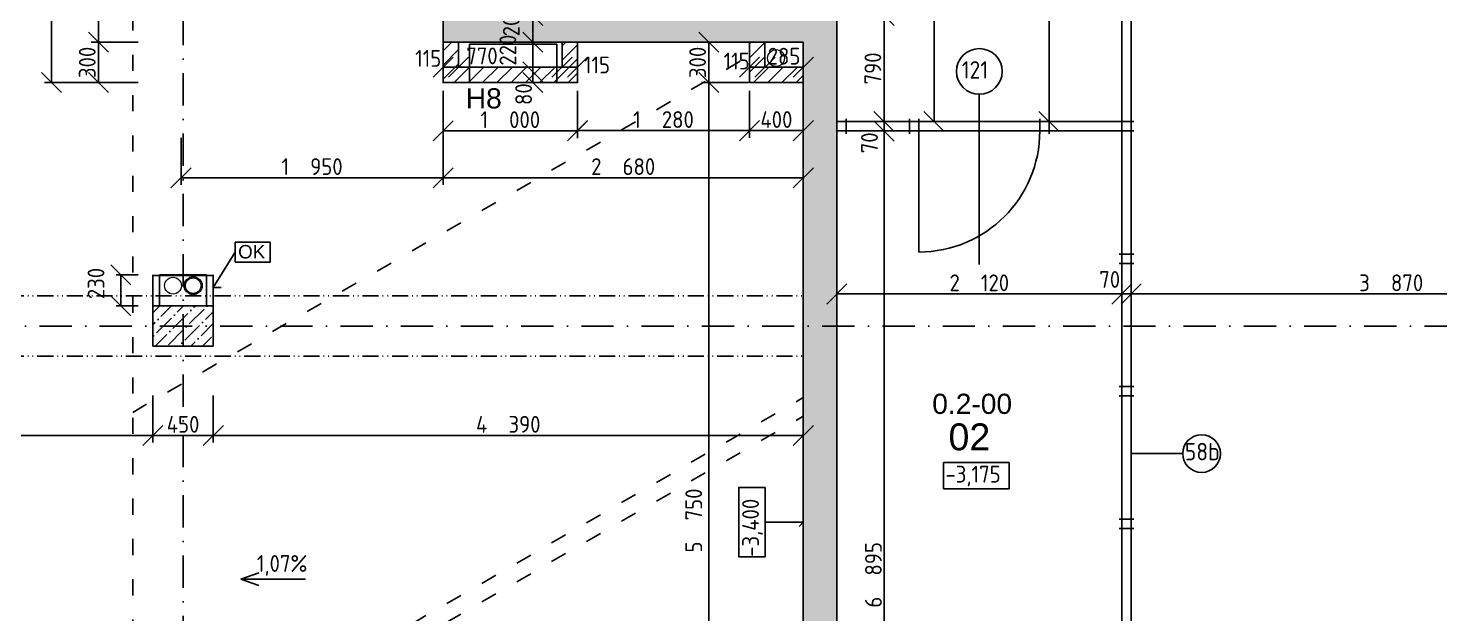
# Model space of a CAD drawing. Extents: x 4511820 to 5180432, y -1526536 to -944957.
# Drawn here: x 4988234 to 4998737, y -1427107 to -1422754 of the extents above; entities that cross this region are included whole.
import ezdxf

# ---------------------------------------------------------------- set-up
doc = ezdxf.new("R2010")
doc.units = 0
doc.header["$MEASUREMENT"] = 0
for name, pattern in [('ACAD_ISO03W100', [30, 12, -18]), ('ACAD_ISO12W100', [22, 12, -3, 0.5, -3, 0.5, -3]), ('BODKOCIARKOVANA_3', [5.6, 3, -1.3, 0, -1.3])]:
    doc.linetypes.add(name, pattern=pattern)
doc.layers.get('0').update_dxf_attribs({"linetype": 'CONTINUOUS'})
doc.layers.get('Defpoints').update_dxf_attribs({"color": 61, "linetype": 'CONTINUOUS'})
for name, color, linetype in [('DVERE', 45, 'CONTINUOUS'), ('KÓTY', 4, 'CONTINUOUS'), ('MÚRY', 1, 'CONTINUOUS'), ('OKNÁ', 143, 'CONTINUOUS'), ('osi', 253, 'CONTINUOUS'), ('Plochy', 41, 'CONTINUOUS'), ('POPIS', 7, 'CONTINUOUS'), ('POZEMOK', 7, 'CONTINUOUS'), ('TENKÁ', 7, 'CONTINUOUS'), ('tzb', 153, 'CONTINUOUS'), ('ŠRAFY', 82, 'CONTINUOUS')]:
    doc.layers.add(name, color=color, linetype=linetype)
doc.layers.add('zz-kanal-daždová', color=136, linetype='CONTINUOUS', lineweight=40)
doc.layers.add('zz-kanal-splaskova', color=37, linetype='CONTINUOUS', lineweight=18)
doc.styles.add('ARIAL', font='arial.ttf')
doc.styles.add('STYLE1', font='isocp.shx')
doc.dimstyles.new('STANDARD-50', dxfattribs={"dimtxt": 125, "dimasz": 150, "dimexe": 10, "dimexo": 200, "dimgap": 20, "dimtad": 1, "dimdsep": 46, "dimlunit": 6, "dimtxsty": 'STYLE1', "dimblk1": 'OBLIQUE', "dimblk2": 'OBLIQUE', "dimsah": 1, "dimcen": 2.5, "dimse1": 1, "dimse2": 1, "dimadec": 0, "dimazin": 0, "dimtfac": 1, "dimtmove": 1, "dimatfit": 3, "dimldrblk": 'OBLIQUE', "dimfxl": 1, "dimtolj": 1, "dimtzin": 0, "dimarcsym": 0})
pattern_1 = [(45, (584112, 0), (33.1456304, 121.533978), [156.25, -31.25, 0, -31.25])]
pattern_2 = [(45, (584112, 0), (-53.0330086, 53.0330086), [])]

# ---------------------------------------------------------------- blocks, each defined once
blk = doc.blocks.new('_OBLIQUE')
at = {"color": 0, "linetype": 'ByBlock'}
blk.add_line((-0.5, -0.5), (0.5, 0.5), dxfattribs=at)
blk = doc.blocks.new('*D13559')
at = {"layer": 'Defpoints', "color": 0}
for p in [(4980571, -1425038), (5007401, -1433058), (4980571, -1434828)]:
    blk.add_point(p, dxfattribs=at)
at = {"layer": 'KÓTY', "color": 0, "lineweight": -2}
blk.add_line((5007401, -1434828), (4980571, -1434828), dxfattribs=at)
at = {"layer": 'KÓTY', "color": 0, "linetype": 'ByBlock', "lineweight": -2, "xscale": 150, "yscale": 150, "zscale": 150, "rotation": 180}
blk.add_blockref('_OBLIQUE', (4980571, -1434828), dxfattribs=at)
at = {"layer": 'KÓTY', "color": 0, "linetype": 'ByBlock', "lineweight": -2, "xscale": 150, "yscale": 150, "zscale": 150}
blk.add_blockref('_OBLIQUE', (5007401, -1434828), dxfattribs=at)
at = {"layer": 'KÓTY', "color": 0, "insert": (4993986, -1434745), "char_height": 125, "attachment_point": 5, "style": 'STYLE1'}
blk.add_mtext('\\A1;26ﾠ830', dxfattribs=at)
blk = doc.blocks.new('*D21878')
at = {"layer": 'Defpoints', "color": 0}
for p in [(4989611, -1424009), (4994001, -1424009), (4994001, -1425782)]:
    blk.add_point(p, dxfattribs=at)
at = {"layer": 'KÓTY', "color": 0, "lineweight": -2}
blk.add_line((4989611, -1425782), (4994001, -1425782), dxfattribs=at)
at = {"layer": 'KÓTY', "color": 0, "linetype": 'ByBlock', "lineweight": -2, "xscale": 150, "yscale": 150, "zscale": 150, "rotation": 180}
blk.add_blockref('_OBLIQUE', (4989611, -1425782), dxfattribs=at)
at = {"layer": 'KÓTY', "color": 0, "linetype": 'ByBlock', "lineweight": -2, "xscale": 150, "yscale": 150, "zscale": 150}
blk.add_blockref('_OBLIQUE', (4994001, -1425782), dxfattribs=at)
at = {"layer": 'KÓTY', "color": 0, "insert": (4991806, -1425699), "char_height": 125, "attachment_point": 5, "style": 'STYLE1'}
blk.add_mtext('\\A1;4ﾠ390', dxfattribs=at)
blk = doc.blocks.new('*D21879')
at = {"layer": 'Defpoints', "color": 0}
for p in [(4989161, -1424009), (4989611, -1424009), (4989161, -1425782)]:
    blk.add_point(p, dxfattribs=at)
at = {"layer": 'KÓTY', "color": 0, "lineweight": -2}
blk.add_line((4989611, -1425782), (4989161, -1425782), dxfattribs=at)
at = {"layer": 'KÓTY', "color": 0, "linetype": 'ByBlock', "lineweight": -2, "xscale": 150, "yscale": 150, "zscale": 150, "rotation": 180}
blk.add_blockref('_OBLIQUE', (4989161, -1425782), dxfattribs=at)
at = {"layer": 'KÓTY', "color": 0, "linetype": 'ByBlock', "lineweight": -2, "xscale": 150, "yscale": 150, "zscale": 150}
blk.add_blockref('_OBLIQUE', (4989611, -1425782), dxfattribs=at)
at = {"layer": 'KÓTY', "color": 0, "insert": (4989386, -1425699), "char_height": 125, "attachment_point": 5, "style": 'STYLE1'}
blk.add_mtext('\\A1;450', dxfattribs=at)
blk = doc.blocks.new('*D21880')
at = {"layer": 'Defpoints', "color": 0}
for p in [(4985661, -1424009), (4989161, -1424009), (4989161, -1425782)]:
    blk.add_point(p, dxfattribs=at)
at = {"layer": 'KÓTY', "color": 0, "lineweight": -2}
blk.add_line((4985661, -1425782), (4989161, -1425782), dxfattribs=at)
at = {"layer": 'KÓTY', "color": 0, "linetype": 'ByBlock', "lineweight": -2, "xscale": 150, "yscale": 150, "zscale": 150, "rotation": 180}
blk.add_blockref('_OBLIQUE', (4985661, -1425782), dxfattribs=at)
at = {"layer": 'KÓTY', "color": 0, "linetype": 'ByBlock', "lineweight": -2, "xscale": 150, "yscale": 150, "zscale": 150}
blk.add_blockref('_OBLIQUE', (4989161, -1425782), dxfattribs=at)
at = {"layer": 'KÓTY', "color": 0, "insert": (4987848, -1425683), "char_height": 125, "attachment_point": 5, "style": 'STYLE1'}
blk.add_mtext('\\A1;3ﾠ500', dxfattribs=at)
blk = doc.blocks.new('*D21944')
at = {"layer": 'Defpoints', "color": 0}
for p in [(4991521, -1422658), (4991521, -1422858), (4991988, -1422858)]:
    blk.add_point(p, dxfattribs=at)
at = {"layer": 'KÓTY', "color": 0, "lineweight": -2}
blk.add_line((4991988, -1422658), (4991988, -1422858), dxfattribs=at)
at = {"layer": 'KÓTY', "color": 0, "linetype": 'ByBlock', "lineweight": -2, "xscale": 150, "yscale": 150, "zscale": 150}
for p, rotation in [((4991988, -1422658), 90), ((4991988, -1422858), 270)]:
    blk.add_blockref('_OBLIQUE', p, dxfattribs=dict(at, rotation=rotation))
at = {"layer": 'KÓTY', "color": 0, "insert": (4991828, -1422699), "char_height": 125, "attachment_point": 5, "rotation": 90, "style": 'STYLE1'}
blk.add_mtext('\\A1;200', dxfattribs=at)
blk = doc.blocks.new('*D21953')
at = {"layer": 'Defpoints', "color": 0}
for p in [(4989371, -1421158), (4988756, -1422858), (4991321, -1422858)]:
    blk.add_point(p, dxfattribs=at)
at = {"layer": 'KÓTY', "color": 0, "lineweight": -2}
blk.add_line((4988756, -1421158), (4988756, -1422858), dxfattribs=at)
at = {"layer": 'KÓTY', "color": 0, "linetype": 'ByBlock', "lineweight": -2, "xscale": 150, "yscale": 150, "zscale": 150}
for p, rotation in [((4988756, -1421158), 90), ((4988756, -1422858), 270)]:
    blk.add_blockref('_OBLIQUE', p, dxfattribs=dict(at, rotation=rotation))
at = {"layer": 'KÓTY', "color": 0, "insert": (4988673, -1422008), "char_height": 125, "attachment_point": 5, "rotation": 90, "style": 'STYLE1'}
blk.add_mtext('\\A1;1ﾠ700', dxfattribs=at)
blk = doc.blocks.new('*D21954')
at = {"layer": 'Defpoints', "color": 0}
for p in [(4991321, -1421158), (4988407, -1423158), (4991321, -1423158)]:
    blk.add_point(p, dxfattribs=at)
at = {"layer": 'KÓTY', "color": 0, "lineweight": -2}
blk.add_line((4988407, -1421158), (4988407, -1423158), dxfattribs=at)
at = {"layer": 'KÓTY', "color": 0, "linetype": 'ByBlock', "lineweight": -2, "xscale": 150, "yscale": 150, "zscale": 150}
for p, rotation in [((4988407, -1421158), 90), ((4988407, -1423158), 270)]:
    blk.add_blockref('_OBLIQUE', p, dxfattribs=dict(at, rotation=rotation))
at = {"layer": 'KÓTY', "color": 0, "insert": (4988324, -1422158), "char_height": 125, "attachment_point": 5, "rotation": 90, "style": 'STYLE1'}
blk.add_mtext('\\A1;2ﾠ000', dxfattribs=at)
blk = doc.blocks.new('*D21955')
at = {"layer": 'Defpoints', "color": 0}
for p in [(4991321, -1422858), (4988756, -1423158), (4991321, -1423158)]:
    blk.add_point(p, dxfattribs=at)
at = {"layer": 'KÓTY', "color": 0, "lineweight": -2}
blk.add_line((4988756, -1422858), (4988756, -1423158), dxfattribs=at)
at = {"layer": 'KÓTY', "color": 0, "linetype": 'ByBlock', "lineweight": -2, "xscale": 150, "yscale": 150, "zscale": 150}
for p, rotation in [((4988756, -1422858), 90), ((4988756, -1423158), 270)]:
    blk.add_blockref('_OBLIQUE', p, dxfattribs=dict(at, rotation=rotation))
at = {"layer": 'KÓTY', "color": 0, "insert": (4988673, -1423008), "char_height": 125, "attachment_point": 5, "rotation": 90, "style": 'STYLE1'}
blk.add_mtext('\\A1;300', dxfattribs=at)
blk = doc.blocks.new('*D42685')
at = {"layer": 'Defpoints', "color": 0}
for p in [(4994251, -1422658), (4994251, -1423448), (4994602, -1423448)]:
    blk.add_point(p, dxfattribs=at)
at = {"layer": 'KÓTY', "color": 0, "lineweight": -2}
blk.add_line((4994602, -1422658), (4994602, -1423448), dxfattribs=at)
at = {"layer": 'KÓTY', "color": 0, "linetype": 'ByBlock', "lineweight": -2, "xscale": 150, "yscale": 150, "zscale": 150}
for p, rotation in [((4994602, -1422658), 90), ((4994602, -1423448), 270)]:
    blk.add_blockref('_OBLIQUE', p, dxfattribs=dict(at, rotation=rotation))
at = {"layer": 'KÓTY', "color": 0, "insert": (4994519, -1423053), "char_height": 125, "attachment_point": 5, "rotation": 90, "style": 'STYLE1'}
blk.add_mtext('\\A1;790', dxfattribs=at)
blk = doc.blocks.new('*D42687')
at = {"layer": 'Defpoints', "color": 0}
for p in [(4994251, -1423518), (4994251, -1430413), (4994602, -1430413)]:
    blk.add_point(p, dxfattribs=at)
at = {"layer": 'KÓTY', "color": 0, "lineweight": -2}
blk.add_line((4994602, -1423518), (4994602, -1430413), dxfattribs=at)
at = {"layer": 'KÓTY', "color": 0, "linetype": 'ByBlock', "lineweight": -2, "xscale": 150, "yscale": 150, "zscale": 150}
for p, rotation in [((4994602, -1423518), 90), ((4994602, -1430413), 270)]:
    blk.add_blockref('_OBLIQUE', p, dxfattribs=dict(at, rotation=rotation))
at = {"layer": 'KÓTY', "color": 0, "insert": (4994523, -1426818), "char_height": 125, "attachment_point": 5, "rotation": 90, "style": 'STYLE1'}
blk.add_mtext('\\A1;6ﾠ895', dxfattribs=at)
blk = doc.blocks.new('*D42693')
at = {"layer": 'Defpoints', "color": 0}
for p in [(4995311, -1418508), (4994974, -1423448), (4995311, -1423448)]:
    blk.add_point(p, dxfattribs=at)
at = {"layer": 'KÓTY', "color": 0, "lineweight": -2}
blk.add_line((4994974, -1418508), (4994974, -1423448), dxfattribs=at)
at = {"layer": 'KÓTY', "color": 0, "linetype": 'ByBlock', "lineweight": -2, "xscale": 150, "yscale": 150, "zscale": 150}
for p, rotation in [((4994974, -1418508), 90), ((4994974, -1423448), 270)]:
    blk.add_blockref('_OBLIQUE', p, dxfattribs=dict(at, rotation=rotation))
at = {"layer": 'KÓTY', "color": 0, "insert": (4994892, -1420978), "char_height": 125, "attachment_point": 5, "rotation": 90, "style": 'STYLE1'}
blk.add_mtext('\\A1;4ﾠ940', dxfattribs=at)
blk = doc.blocks.new('*D42696')
at = {"layer": 'Defpoints', "color": 0}
for p in [(4989371, -1421158), (4991321, -1421158), (4991321, -1423866)]:
    blk.add_point(p, dxfattribs=at)
at = {"layer": 'KÓTY', "color": 0, "lineweight": -2}
blk.add_line((4989371, -1423866), (4991321, -1423866), dxfattribs=at)
at = {"layer": 'KÓTY', "color": 0, "linetype": 'ByBlock', "lineweight": -2, "xscale": 150, "yscale": 150, "zscale": 150, "rotation": 180}
blk.add_blockref('_OBLIQUE', (4989371, -1423866), dxfattribs=at)
at = {"layer": 'KÓTY', "color": 0, "linetype": 'ByBlock', "lineweight": -2, "xscale": 150, "yscale": 150, "zscale": 150}
blk.add_blockref('_OBLIQUE', (4991321, -1423866), dxfattribs=at)
at = {"layer": 'KÓTY', "color": 0, "insert": (4990346, -1423783), "char_height": 125, "attachment_point": 5, "style": 'STYLE1'}
blk.add_mtext('\\A1;1ﾠ950', dxfattribs=at)
blk = doc.blocks.new('*D42697')
at = {"layer": 'Defpoints', "color": 0}
for p in [(4991321, -1422858), (4994001, -1422858), (4994001, -1423866)]:
    blk.add_point(p, dxfattribs=at)
at = {"layer": 'KÓTY', "color": 0, "lineweight": -2}
blk.add_line((4991321, -1423866), (4994001, -1423866), dxfattribs=at)
at = {"layer": 'KÓTY', "color": 0, "linetype": 'ByBlock', "lineweight": -2, "xscale": 150, "yscale": 150, "zscale": 150, "rotation": 180}
blk.add_blockref('_OBLIQUE', (4991321, -1423866), dxfattribs=at)
at = {"layer": 'KÓTY', "color": 0, "linetype": 'ByBlock', "lineweight": -2, "xscale": 150, "yscale": 150, "zscale": 150}
blk.add_blockref('_OBLIQUE', (4994001, -1423866), dxfattribs=at)
at = {"layer": 'KÓTY', "color": 0, "insert": (4992661, -1423783), "char_height": 125, "attachment_point": 5, "style": 'STYLE1'}
blk.add_mtext('\\A1;2ﾠ680', dxfattribs=at)
blk = doc.blocks.new('*D42700')
at = {"layer": 'Defpoints', "color": 0}
for p in [(4991321, -1423158), (4992321, -1423158), (4992321, -1423517)]:
    blk.add_point(p, dxfattribs=at)
at = {"layer": 'KÓTY', "color": 0, "lineweight": -2}
blk.add_line((4991321, -1423517), (4992321, -1423517), dxfattribs=at)
at = {"layer": 'KÓTY', "color": 0, "linetype": 'ByBlock', "lineweight": -2, "xscale": 150, "yscale": 150, "zscale": 150, "rotation": 180}
blk.add_blockref('_OBLIQUE', (4991321, -1423517), dxfattribs=at)
at = {"layer": 'KÓTY', "color": 0, "linetype": 'ByBlock', "lineweight": -2, "xscale": 150, "yscale": 150, "zscale": 150}
blk.add_blockref('_OBLIQUE', (4992321, -1423517), dxfattribs=at)
at = {"layer": 'KÓTY', "color": 0, "insert": (4991821, -1423434), "char_height": 125, "attachment_point": 5, "style": 'STYLE1'}
blk.add_mtext('\\A1;1ﾠ000', dxfattribs=at)
blk = doc.blocks.new('*D42701')
at = {"layer": 'Defpoints', "color": 0}
for p in [(4992321, -1423158), (4993601, -1423158), (4993601, -1423515)]:
    blk.add_point(p, dxfattribs=at)
at = {"layer": 'KÓTY', "color": 0, "lineweight": -2}
blk.add_line((4992321, -1423515), (4993601, -1423515), dxfattribs=at)
at = {"layer": 'KÓTY', "color": 0, "linetype": 'ByBlock', "lineweight": -2, "xscale": 150, "yscale": 150, "zscale": 150, "rotation": 180}
blk.add_blockref('_OBLIQUE', (4992321, -1423515), dxfattribs=at)
at = {"layer": 'KÓTY', "color": 0, "linetype": 'ByBlock', "lineweight": -2, "xscale": 150, "yscale": 150, "zscale": 150}
blk.add_blockref('_OBLIQUE', (4993601, -1423515), dxfattribs=at)
at = {"layer": 'KÓTY', "color": 0, "insert": (4992961, -1423433), "char_height": 125, "attachment_point": 5, "style": 'STYLE1'}
blk.add_mtext('\\A1;1ﾠ280', dxfattribs=at)
blk = doc.blocks.new('*D42702')
at = {"layer": 'Defpoints', "color": 0}
for p in [(4993601, -1423158), (4994001, -1423158), (4994001, -1423515)]:
    blk.add_point(p, dxfattribs=at)
at = {"layer": 'KÓTY', "color": 0, "lineweight": -2}
blk.add_line((4993601, -1423515), (4994001, -1423515), dxfattribs=at)
at = {"layer": 'KÓTY', "color": 0, "linetype": 'ByBlock', "lineweight": -2, "xscale": 150, "yscale": 150, "zscale": 150, "rotation": 180}
blk.add_blockref('_OBLIQUE', (4993601, -1423515), dxfattribs=at)
at = {"layer": 'KÓTY', "color": 0, "linetype": 'ByBlock', "lineweight": -2, "xscale": 150, "yscale": 150, "zscale": 150}
blk.add_blockref('_OBLIQUE', (4994001, -1423515), dxfattribs=at)
at = {"layer": 'KÓTY', "color": 0, "insert": (4993801, -1423433), "char_height": 125, "attachment_point": 5, "style": 'STYLE1'}
blk.add_mtext('\\A1;400', dxfattribs=at)
blk = doc.blocks.new('*D42703')
at = {"layer": 'Defpoints', "color": 0}
for p in [(4993601, -1422858), (4993298, -1423158), (4993601, -1423158)]:
    blk.add_point(p, dxfattribs=at)
at = {"layer": 'KÓTY', "color": 0, "lineweight": -2, "ltscale": 25}
blk.add_line((4993298, -1422858), (4993298, -1423158), dxfattribs=at)
at = {"layer": 'KÓTY', "color": 0, "linetype": 'ByBlock', "lineweight": -2, "xscale": 150, "yscale": 150, "zscale": 150}
for p, rotation in [((4993298, -1422858), 90), ((4993298, -1423158), 270)]:
    blk.add_blockref('_OBLIQUE', p, dxfattribs=dict(at, rotation=rotation))
at = {"layer": 'KÓTY', "color": 0, "insert": (4993215, -1423008), "char_height": 125, "attachment_point": 5, "rotation": 90, "style": 'STYLE1'}
blk.add_mtext('\\A1;300', dxfattribs=at)
blk = doc.blocks.new('*D42704')
at = {"layer": 'Defpoints', "color": 0}
for p in [(4993601, -1423158), (4993298, -1428908), (4994001, -1428908)]:
    blk.add_point(p, dxfattribs=at)
at = {"layer": 'KÓTY', "color": 0, "lineweight": -2, "ltscale": 25}
blk.add_line((4993298, -1423158), (4993298, -1428908), dxfattribs=at)
at = {"layer": 'KÓTY', "color": 0, "linetype": 'ByBlock', "lineweight": -2, "xscale": 150, "yscale": 150, "zscale": 150}
for p, rotation in [((4993298, -1423158), 90), ((4993298, -1428908), 270)]:
    blk.add_blockref('_OBLIQUE', p, dxfattribs=dict(at, rotation=rotation))
at = {"layer": 'KÓTY', "color": 0, "insert": (4993186, -1426414), "char_height": 125, "attachment_point": 5, "rotation": 90, "style": 'STYLE1'}
blk.add_mtext('\\A1;5ﾠ750', dxfattribs=at)
blk = doc.blocks.new('*D42707')
at = {"layer": 'Defpoints', "color": 0}
for p in [(4991988, -1422858), (4991988, -1423078), (4991988, -1423078)]:
    blk.add_point(p, dxfattribs=at)
at = {"layer": 'KÓTY', "color": 0, "lineweight": -2}
blk.add_line((4991988, -1422858), (4991988, -1423078), dxfattribs=at)
at = {"layer": 'KÓTY', "color": 0, "linetype": 'ByBlock', "lineweight": -2, "xscale": 150, "yscale": 150, "zscale": 150}
for p, rotation in [((4991988, -1422858), 90), ((4991988, -1423078), 270)]:
    blk.add_blockref('_OBLIQUE', p, dxfattribs=dict(at, rotation=rotation))
at = {"layer": 'KÓTY', "color": 0, "insert": (4991803, -1422917), "char_height": 125, "attachment_point": 5, "rotation": 90, "style": 'STYLE1'}
blk.add_mtext('\\A1;220', dxfattribs=at)
blk = doc.blocks.new('*D42708')
at = {"layer": 'Defpoints', "color": 0}
for p in [(4991988, -1423078), (4991988, -1423158), (4991988, -1423158)]:
    blk.add_point(p, dxfattribs=at)
at = {"layer": 'KÓTY', "color": 0, "lineweight": -2}
blk.add_line((4991988, -1423078), (4991988, -1423158), dxfattribs=at)
at = {"layer": 'KÓTY', "color": 0, "linetype": 'ByBlock', "lineweight": -2, "xscale": 150, "yscale": 150, "zscale": 150}
for p, rotation in [((4991988, -1423078), 90), ((4991988, -1423158), 270)]:
    blk.add_blockref('_OBLIQUE', p, dxfattribs=dict(at, rotation=rotation))
at = {"layer": 'KÓTY', "color": 0, "insert": (4991920, -1423244), "char_height": 125, "attachment_point": 5, "rotation": 90, "style": 'STYLE1'}
blk.add_mtext('\\A1;80', dxfattribs=at)
blk = doc.blocks.new('*D42709')
at = {"layer": 'Defpoints', "color": 0}
for p in [(4991436, -1422858), (4992206, -1422858), (4992206, -1423044)]:
    blk.add_point(p, dxfattribs=at)
at = {"layer": 'KÓTY', "color": 0, "lineweight": -2}
blk.add_line((4991436, -1423044), (4992206, -1423044), dxfattribs=at)
at = {"layer": 'KÓTY', "color": 0, "linetype": 'ByBlock', "lineweight": -2, "xscale": 150, "yscale": 150, "zscale": 150, "rotation": 180}
blk.add_blockref('_OBLIQUE', (4991436, -1423044), dxfattribs=at)
at = {"layer": 'KÓTY', "color": 0, "linetype": 'ByBlock', "lineweight": -2, "xscale": 150, "yscale": 150, "zscale": 150}
blk.add_blockref('_OBLIQUE', (4992206, -1423044), dxfattribs=at)
at = {"layer": 'KÓTY', "color": 0, "insert": (4991610, -1422960), "char_height": 125, "attachment_point": 5, "style": 'STYLE1'}
blk.add_mtext('\\A1;770', dxfattribs=at)
blk = doc.blocks.new('*D42710')
at = {"layer": 'Defpoints', "color": 0}
for p in [(4992206, -1422858), (4992321, -1422858), (4992321, -1423044)]:
    blk.add_point(p, dxfattribs=at)
at = {"layer": 'KÓTY', "color": 0, "lineweight": -2}
blk.add_line((4992206, -1423044), (4992321, -1423044), dxfattribs=at)
at = {"layer": 'KÓTY', "color": 0, "linetype": 'ByBlock', "lineweight": -2, "xscale": 150, "yscale": 150, "zscale": 150, "rotation": 180}
blk.add_blockref('_OBLIQUE', (4992206, -1423044), dxfattribs=at)
at = {"layer": 'KÓTY', "color": 0, "linetype": 'ByBlock', "lineweight": -2, "xscale": 150, "yscale": 150, "zscale": 150}
blk.add_blockref('_OBLIQUE', (4992321, -1423044), dxfattribs=at)
at = {"layer": 'KÓTY', "color": 0, "insert": (4992466, -1423027), "char_height": 125, "attachment_point": 5, "style": 'STYLE1'}
blk.add_mtext('\\A1;115', dxfattribs=at)
blk = doc.blocks.new('*D42711')
at = {"layer": 'Defpoints', "color": 0}
for p in [(4991321, -1422858), (4991436, -1422858), (4991321, -1423044)]:
    blk.add_point(p, dxfattribs=at)
at = {"layer": 'KÓTY', "color": 0, "lineweight": -2}
blk.add_line((4991436, -1423044), (4991321, -1423044), dxfattribs=at)
at = {"layer": 'KÓTY', "color": 0, "linetype": 'ByBlock', "lineweight": -2, "xscale": 150, "yscale": 150, "zscale": 150, "rotation": 180}
blk.add_blockref('_OBLIQUE', (4991321, -1423044), dxfattribs=at)
at = {"layer": 'KÓTY', "color": 0, "linetype": 'ByBlock', "lineweight": -2, "xscale": 150, "yscale": 150, "zscale": 150}
blk.add_blockref('_OBLIQUE', (4991436, -1423044), dxfattribs=at)
at = {"layer": 'KÓTY', "color": 0, "insert": (4991210, -1422978), "char_height": 125, "attachment_point": 5, "style": 'STYLE1'}
blk.add_mtext('\\A1;115', dxfattribs=at)
blk = doc.blocks.new('*D42712')
at = {"layer": 'Defpoints', "color": 0}
for p in [(4993716, -1422858), (4994001, -1422858), (4994001, -1423044)]:
    blk.add_point(p, dxfattribs=at)
at = {"layer": 'KÓTY', "color": 0, "lineweight": -2, "ltscale": 25}
blk.add_line((4993716, -1423044), (4994001, -1423044), dxfattribs=at)
at = {"layer": 'KÓTY', "color": 0, "linetype": 'ByBlock', "lineweight": -2, "xscale": 150, "yscale": 150, "zscale": 150, "rotation": 180}
blk.add_blockref('_OBLIQUE', (4993716, -1423044), dxfattribs=at)
at = {"layer": 'KÓTY', "color": 0, "linetype": 'ByBlock', "lineweight": -2, "xscale": 150, "yscale": 150, "zscale": 150}
blk.add_blockref('_OBLIQUE', (4994001, -1423044), dxfattribs=at)
at = {"layer": 'KÓTY', "color": 0, "insert": (4993858, -1422962), "char_height": 125, "attachment_point": 5, "style": 'STYLE1'}
blk.add_mtext('\\A1;285', dxfattribs=at)
blk = doc.blocks.new('*D42713')
at = {"layer": 'Defpoints', "color": 0}
for p in [(4993601, -1422858), (4993716, -1422858), (4993601, -1423044)]:
    blk.add_point(p, dxfattribs=at)
at = {"layer": 'KÓTY', "color": 0, "lineweight": -2, "ltscale": 25}
blk.add_line((4993716, -1423044), (4993601, -1423044), dxfattribs=at)
at = {"layer": 'KÓTY', "color": 0, "linetype": 'ByBlock', "lineweight": -2, "xscale": 150, "yscale": 150, "zscale": 150, "rotation": 180}
blk.add_blockref('_OBLIQUE', (4993601, -1423044), dxfattribs=at)
at = {"layer": 'KÓTY', "color": 0, "linetype": 'ByBlock', "lineweight": -2, "xscale": 150, "yscale": 150, "zscale": 150}
blk.add_blockref('_OBLIQUE', (4993716, -1423044), dxfattribs=at)
at = {"layer": 'KÓTY', "color": 0, "insert": (4993505, -1422998), "char_height": 125, "attachment_point": 5, "style": 'STYLE1'}
blk.add_mtext('\\A1;115', dxfattribs=at)
blk = doc.blocks.new('*D47707')
at = {"layer": 'Defpoints', "color": 0}
for p in [(4994251, -1423448), (4994251, -1423518), (4994602, -1423518)]:
    blk.add_point(p, dxfattribs=at)
at = {"layer": 'KÓTY', "color": 0, "lineweight": -2}
blk.add_line((4994602, -1423448), (4994602, -1423518), dxfattribs=at)
at = {"layer": 'KÓTY', "color": 0, "linetype": 'ByBlock', "lineweight": -2, "xscale": 150, "yscale": 150, "zscale": 150}
for p, rotation in [((4994602, -1423448), 90), ((4994602, -1423518), 270)]:
    blk.add_blockref('_OBLIQUE', p, dxfattribs=dict(at, rotation=rotation))
at = {"layer": 'KÓTY', "color": 0, "insert": (4994494, -1423606), "char_height": 125, "attachment_point": 5, "rotation": 90, "style": 'STYLE1'}
blk.add_mtext('\\A1;70', dxfattribs=at)
blk = doc.blocks.new('*D47723')
at = {"layer": 'Defpoints', "color": 0}
for p in [(4996266, -1419508), (4995830, -1423448), (4996266, -1423448)]:
    blk.add_point(p, dxfattribs=at)
at = {"layer": 'KÓTY', "color": 0, "lineweight": -2}
blk.add_line((4995830, -1419508), (4995830, -1423448), dxfattribs=at)
at = {"layer": 'KÓTY', "color": 0, "linetype": 'ByBlock', "lineweight": -2, "xscale": 150, "yscale": 150, "zscale": 150}
for p, rotation in [((4995830, -1419508), 90), ((4995830, -1423448), 270)]:
    blk.add_blockref('_OBLIQUE', p, dxfattribs=dict(at, rotation=rotation))
at = {"layer": 'KÓTY', "color": 0, "insert": (4995748, -1421478), "char_height": 125, "attachment_point": 5, "rotation": 90, "style": 'STYLE1'}
blk.add_mtext('\\A1;3ﾠ940', dxfattribs=at)
blk = doc.blocks.new('*D48327')
at = {"layer": 'Defpoints', "color": 0}
for p in [(4994251, -1424354), (4996371, -1424354), (4996371, -1424730)]:
    blk.add_point(p, dxfattribs=at)
at = {"layer": 'KÓTY', "color": 0, "lineweight": -2}
blk.add_line((4994251, -1424730), (4996371, -1424730), dxfattribs=at)
at = {"layer": 'KÓTY', "color": 0, "linetype": 'ByBlock', "lineweight": -2, "xscale": 150, "yscale": 150, "zscale": 150, "rotation": 180}
blk.add_blockref('_OBLIQUE', (4994251, -1424730), dxfattribs=at)
at = {"layer": 'KÓTY', "color": 0, "linetype": 'ByBlock', "lineweight": -2, "xscale": 150, "yscale": 150, "zscale": 150}
blk.add_blockref('_OBLIQUE', (4996371, -1424730), dxfattribs=at)
at = {"layer": 'KÓTY', "color": 0, "insert": (4995311, -1424647), "char_height": 125, "attachment_point": 5, "style": 'STYLE1'}
blk.add_mtext('\\A1;2ﾠ120', dxfattribs=at)
blk = doc.blocks.new('*D48328')
at = {"layer": 'Defpoints', "color": 0}
for p in [(4996441, -1424354), (5000311, -1424354), (5000311, -1424730)]:
    blk.add_point(p, dxfattribs=at)
at = {"layer": 'KÓTY', "color": 0, "lineweight": -2}
blk.add_line((4996441, -1424730), (5000311, -1424730), dxfattribs=at)
at = {"layer": 'KÓTY', "color": 0, "linetype": 'ByBlock', "lineweight": -2, "xscale": 150, "yscale": 150, "zscale": 150, "rotation": 180}
blk.add_blockref('_OBLIQUE', (4996441, -1424730), dxfattribs=at)
at = {"layer": 'KÓTY', "color": 0, "linetype": 'ByBlock', "lineweight": -2, "xscale": 150, "yscale": 150, "zscale": 150}
blk.add_blockref('_OBLIQUE', (5000311, -1424730), dxfattribs=at)
at = {"layer": 'KÓTY', "color": 0, "insert": (4998376, -1424647), "char_height": 125, "attachment_point": 5, "style": 'STYLE1'}
blk.add_mtext('\\A1;3ﾠ870', dxfattribs=at)
blk = doc.blocks.new('*D48329')
at = {"layer": 'Defpoints', "color": 0}
for p in [(4996371, -1424730), (4996441, -1424730), (4996441, -1424730)]:
    blk.add_point(p, dxfattribs=at)
at = {"layer": 'KÓTY', "color": 0, "lineweight": -2}
blk.add_line((4996371, -1424730), (4996441, -1424730), dxfattribs=at)
at = {"layer": 'KÓTY', "color": 0, "linetype": 'ByBlock', "lineweight": -2, "xscale": 150, "yscale": 150, "zscale": 150, "rotation": 180}
blk.add_blockref('_OBLIQUE', (4996371, -1424730), dxfattribs=at)
at = {"layer": 'KÓTY', "color": 0, "linetype": 'ByBlock', "lineweight": -2, "xscale": 150, "yscale": 150, "zscale": 150}
blk.add_blockref('_OBLIQUE', (4996441, -1424730), dxfattribs=at)
at = {"layer": 'KÓTY', "color": 0, "insert": (4996281, -1424622), "char_height": 125, "attachment_point": 5, "style": 'STYLE1'}
blk.add_mtext('\\A1;70', dxfattribs=at)
blk = doc.blocks.new('*D55316')
at = {"layer": 'Defpoints', "color": 0}
for p in [(4989161, -1424588), (4988923, -1424818), (4989331, -1424818)]:
    blk.add_point(p, dxfattribs=at)
at = {"layer": 'KÓTY', "color": 0, "lineweight": -2}
blk.add_line((4988923, -1424588), (4988923, -1424818), dxfattribs=at)
at = {"layer": 'KÓTY', "color": 0, "linetype": 'ByBlock', "lineweight": -2, "xscale": 150, "yscale": 150, "zscale": 150}
for p, rotation in [((4988923, -1424588), 90), ((4988923, -1424818), 270)]:
    blk.add_blockref('_OBLIQUE', p, dxfattribs=dict(at, rotation=rotation))
at = {"layer": 'KÓTY', "color": 0, "insert": (4988738, -1424652), "char_height": 125, "attachment_point": 5, "rotation": 90, "style": 'STYLE1'}
blk.add_mtext('\\A1;230', dxfattribs=at)

msp = doc.modelspace()

# ---------------------------------------------------------------- hatches: boundary and pattern name
at = {"layer": 'TENKÁ'}
h = msp.add_hatch(color=256, dxfattribs=at)
h.dxf.hatch_style = 1
h.paths.add_polyline_path([(4989211, -1424588.048), (4989211, -1424593.048), (4989166, -1424593.048), (4989166, -1424638.048), (4989161, -1424638.048), (4989161, -1424588.048)])
h = msp.add_hatch(color=256, dxfattribs=at)
h.dxf.hatch_style = 1
h.paths.add_polyline_path([(4989561, -1424588.048), (4989561, -1424593.048), (4989606, -1424593.048), (4989606, -1424638.048), (4989611, -1424638.048), (4989611, -1424588.048)])
at = {"layer": 'ŠRAFY'}
h = msp.add_hatch(dxfattribs=at)
h.set_pattern_fill('ANSI36', color=256, scale=500)
h.set_pattern_definition(pattern_1)
h.paths.add_polyline_path([(4991321, -1420858.048), (4991321, -1421158.048), (4991321, -1422858.048), (4991436, -1422858.048), (4992206, -1422858.048), (4992321, -1422858.048), (4993601, -1422858.048), (4993716, -1422858.048), (4994001, -1422858.048), (4994001, -1423043.048), (4994001, -1423158.048), (4994001, -1431558.048), (4989461, -1431558.048), (4989461, -1431808.048), (4994251, -1431808.048), (4994251, -1430413.048), (4994251, -1422658.048), (4993651, -1422658.048), (4993651, -1422528.048), (4993451, -1422528.048), (4993451, -1422658.048), (4991521, -1422658.048), (4991521, -1421058.048), (4993451, -1421058.048), (4993451, -1421528.048), (4993651, -1421528.048), (4993651, -1420858.048)])
h.paths.add_polyline_path([(4991678, -1421051.097), (4991678, -1420763.499), (4991928, -1420763.499), (4991928, -1421051.097)], flags=9)
h.paths.add_polyline_path([(4991678, -1423061.097), (4991678, -1422773.499), (4991928, -1422773.499), (4991928, -1423061.097)], flags=24)
h.paths.add_polyline_path([(4991323.201, -1421346.5), (4991610.799, -1421346.5), (4991610.799, -1421596.5), (4991323.201, -1421596.5)], flags=24)
h.paths.add_polyline_path([(4991702.5, -1422842.799), (4991702.5, -1422555.201), (4991952.5, -1422555.201), (4991952.5, -1422842.799)], flags=24)
at = {"layer": 'ŠRAFY', "ltscale": 0.25}
h = msp.add_hatch(dxfattribs=at)
h.set_pattern_fill('ANSI31', color=256, scale=600, style=0)
h.set_pattern_definition(pattern_2)
h.paths.add_polyline_path([(4992206, -1423043.048), (4991436, -1423043.048), (4991436, -1422858.048), (4991321, -1422858.048), (4991321, -1423158.048), (4992321, -1423158.048), (4992321, -1422858.048), (4992206, -1422858.048)])
h = msp.add_hatch(dxfattribs=at)
h.set_pattern_fill('ANSI31', color=256, scale=600, style=0)
h.set_pattern_definition(pattern_2)
h.paths.add_polyline_path([(4993601, -1423158.048), (4994001, -1423158.048), (4994001, -1423043.048), (4993716, -1423043.048), (4993716, -1422858.048), (4993601, -1422858.048), (4993601, -1422959.921)])
at = {"layer": 'ŠRAFY'}
h = msp.add_hatch(dxfattribs=at)
h.set_pattern_fill('ANSI36', color=256, scale=500)
h.set_pattern_definition(pattern_1)
h.paths.add_polyline_path([(4989577.902, -1424818.048), (4989161, -1424818.048), (4989161, -1425118.048), (4989241, -1425118.048), (4989531, -1425118.048), (4989611, -1425118.048), (4989611, -1424837.158)])

# ---------------------------------------------------------------- linework, layer by layer
at = {"layer": 'KÓTY'}
for p, q in [((4988702.097, -1422858.048), (4989052.097, -1422858.048)), ((4989611, -1424680.977), (4989774.7, -1424418.545)), ((4988889.127, -1424588.048), (4989051.75, -1424588.048)), ((4989669.041, -1424680.977), (4989611, -1424680.977)), ((4988889.127, -1424818.048), (4989051.75, -1424818.048))]:
    msp.add_line(p, q, dxfattribs=at)
at = {"layer": 'KÓTY', "ltscale": 25}
for p, q in [((4988353.597, -1423158.048), (4988703.597, -1423158.048)), ((4988702.097, -1423158.048), (4989052.097, -1423158.048)), ((4991321, -1423570.177), (4991321, -1423220.177)), ((4992319.726, -1423570.177), (4992319.726, -1423220.177)), ((4993244.097, -1423158.048), (4993594.097, -1423158.048)), ((4993601, -1423568.903), (4993601, -1423218.903)), ((4989371, -1423918.903), (4989371, -1423568.903)), ((4991321, -1423918.903), (4991321, -1423568.903)), ((4989161, -1425835.26), (4989161, -1425485.26)), ((4989611, -1425835.26), (4989611, -1425485.26))]:
    msp.add_line(p, q, dxfattribs=at)
at = {"layer": 'MÚRY'}
for p, q in [((4991321, -1421158.048), (4991321, -1422858.048)), ((4994251, -1422658.048), (4994251, -1430483.048)), ((4991321, -1422858.048), (4991321, -1423158.048)), ((4991436, -1422858.048), (4992206, -1422858.048)), ((4991436, -1422858.048), (4991436, -1423043.048)), ((4992206, -1422858.048), (4992206, -1423043.048)), ((4992321, -1422858.048), (4992321, -1423158.048)), ((4992321, -1422858.048), (4993601, -1422858.048)), ((4993601, -1422858.048), (4993601, -1423158.048)), ((4993716, -1422858.048), (4994001, -1422858.048)), ((4993716, -1422858.048), (4993716, -1423043.048)), ((4994001, -1422858.048), (4994001, -1423043.048)), ((4991436, -1423043.048), (4992206, -1423043.048)), ((4993716, -1423043.048), (4994001, -1423043.048)), ((4991321, -1423158.048), (4992321, -1423158.048)), ((4993601, -1423158.048), (4994001, -1423158.048)), ((4994001, -1423158.048), (4994001, -1431558.048)), ((4989611, -1425118.048), (4989161, -1425118.048))]:
    msp.add_line(p, q, dxfattribs=at)
msp.add_lwpolyline([(4989161, -1425118.048), (4989161, -1424818.048), (4989611, -1424818.048), (4989611, -1425118.048)], dxfattribs=at)
at = {"layer": 'OKNÁ', "ltscale": 0.25}
for p, q in [((4996371, -1419508.048), (4996371, -1430413.048)), ((4996441, -1419508.048), (4996441, -1430483.048)), ((4995311, -1423245.048), (4995311, -1424510.548)), ((4994321, -1423428.048), (4994321, -1423538.048)), ((4994791, -1423428.048), (4994791, -1423538.048)), ((4994861, -1423428.048), (4994861, -1423538.048)), ((4995761, -1423428.048), (4995761, -1423538.048)), ((4995831, -1423428.048), (4995831, -1423538.048)), ((4994251, -1423448.048), (4996371, -1423448.048)), ((4994251, -1423518.048), (4996441, -1423518.048)), ((4994861, -1423518.048), (4994861, -1424418.048)), ((4996351, -1423448.048), (4996461, -1423448.048)), ((4996351, -1423518.048), (4996461, -1423518.048)), ((4996351, -1424433.048), (4996461, -1424433.048)), ((4996351, -1424503.048), (4996461, -1424503.048)), ((4996351, -1425418.048), (4996461, -1425418.048)), ((4996351, -1425488.048), (4996461, -1425488.048)), ((4996825, -1425916.971), (4996441, -1425916.971)), ((4996351, -1426403.048), (4996461, -1426403.048)), ((4996351, -1426473.048), (4996461, -1426473.048))]:
    msp.add_line(p, q, dxfattribs=at)
for centre, radius in [((4995311, -1423075.048), 170), ((4996965, -1425916.971), 140)]:
    msp.add_circle(centre, radius, dxfattribs=at)
msp.add_arc((4994861, -1423518.048), 900, 270, 0, dxfattribs=at)
at = {"layer": 'osi', "linetype": 'BODKOCIARKOVANA_3', "ltscale": 80}
for p, q in [((4989386, -1396650.857), (4989386, -1434168.048)), ((5041881, -1424968.048), (4978211, -1424968.048))]:
    msp.add_line(p, q, dxfattribs=at)
at = {"layer": 'Plochy'}
msp.add_lwpolyline([(4994001, -1398948.048), (4994001, -1415508.048), (4993871, -1415508.048), (4993871, -1415558.048), (4989371, -1415558.048), (4989371, -1421158.048), (4991321, -1421158.048), (4991321, -1423158.048), (4992321, -1423158.048), (4992321, -1422858.048), (4993601, -1422858.048), (4993601, -1423158.048), (4994001, -1423158.048), (4994001, -1431558.048), (4980821, -1431558.048), (4980821, -1400148.048)], dxfattribs=at)
for points in [[(5000311, -1431968.048), (4994371, -1431968.048), (4994371, -1430483.048), (4996441, -1430483.048), (4996441, -1419508.048), (4996661, -1419508.048), (4996661, -1417968.048), (5000311, -1417968.048)], [(4989671, -1420858.048), (4989671, -1419258.048), (4991321, -1419258.048), (4991321, -1419508.048), (4991571, -1419508.048), (4991571, -1419258.048), (4992771, -1419258.048), (4992771, -1419478.048), (4993871, -1419478.048), (4993871, -1419493.048), (4993871, -1419508.048), (4994251, -1419508.048), (4994251, -1418508.048), (4996266, -1418508.048), (4996266, -1419508.048), (4996371, -1419508.048), (4996371, -1423448.048), (4994251, -1423448.048), (4994251, -1422658.048), (4993651, -1422658.048), (4993651, -1420858.048)], [(4996371, -1423518.048), (4994251, -1423518.048), (4994251, -1430413.048), (4996371, -1430413.048)]]:
    msp.add_lwpolyline(points, close=True, dxfattribs=at)
at = {"layer": 'POZEMOK', "linetype": 'ACAD_ISO03W100', "ltscale": 10}
for p, q in [((4989011, -1397450.857), (4989011, -1431508.048)), ((4989011, -1425609.958), (4993601, -1422959.921)), ((4989011, -1428381.24), (4994001, -1425500.262)), ((4989011, -1428519.804), (4994001, -1425638.826))]:
    msp.add_line(p, q, dxfattribs=at)
at = {"layer": 'TENKÁ'}
for p, q in [((4991436, -1422858.048), (4991321, -1422858.048)), ((4992321, -1422858.048), (4992206, -1422858.048)), ((4993716, -1422858.048), (4993601, -1422858.048)), ((4994001, -1423043.048), (4994001, -1423158.048)), ((4989161, -1424818.048), (4989161, -1424588.048)), ((4989166, -1424593.048), (4989211, -1424593.048)), ((4989211, -1424588.048), (4989561, -1424588.048)), ((4989211, -1424818.048), (4989211, -1424588.048)), ((4989561, -1424593.048), (4989211, -1424593.048)), ((4989561, -1424818.048), (4989561, -1424588.048)), ((4989606, -1424593.048), (4989561, -1424593.048)), ((4989611, -1424818.048), (4989611, -1424588.048)), ((4989949, -1426804), (4989815, -1426851)), ((4990297.5, -1426851), (4989815, -1426851)), ((4989949, -1426898), (4989815, -1426851))]:
    msp.add_line(p, q, dxfattribs=at)
at = {"layer": 'TENKÁ', "linetype": 'ACAD_ISO12W100', "ltscale": 10}
for p, q in [((4980821, -1424743.048), (4994001, -1424743.048)), ((4980821, -1425193.048), (4994001, -1425193.048))]:
    msp.add_line(p, q, dxfattribs=at)
at = {"layer": 'TENKÁ', "ltscale": 0.25}
for p in [(4993717.25, -1426425.825), (4993971.5, -1426459.223)]:
    msp.add_line(p, (4994001, -1426425.825), dxfattribs=at)
at = {"layer": 'TENKÁ'}
msp.add_lwpolyline([(4990034.288, -1424344.763), (4989774.7, -1424344.763), (4989774.7, -1424492.326), (4990034.288, -1424492.326)], close=True, dxfattribs=at)
at = {"layer": 'TENKÁ', "ltscale": 0.25}
for points in [[(4995044.885, -1425982), (4995532.5, -1425982), (4995532.5, -1426177.399), (4995044.885, -1426177.399)], [(4993717.25, -1426168.509), (4993521, -1426168.509), (4993521, -1426683.141), (4993717.25, -1426683.141)]]:
    msp.add_lwpolyline(points, close=True, dxfattribs=at)
at = {"layer": 'tzb'}
for p, q in [((4991517.5, -1422873.048), (4992167.5, -1422873.048)), ((4991517.5, -1422873.048), (4991517.5, -1423158.048)), ((4992167.5, -1422873.048), (4992167.5, -1423158.048))]:
    msp.add_line(p, q, dxfattribs=at)
at = {"layer": 'zz-kanal-daždová'}
msp.add_circle((4989461, -1424668.048), 62.5, dxfattribs=at)
at = {"layer": 'zz-kanal-splaskova'}
for centre in [(4993798.5, -1422975.812), (4989311, -1424668.048)]:
    msp.add_circle(centre, 62.5, dxfattribs=at)

# ---------------------------------------------------------------- texts
at = {"layer": 'DVERE', "ltscale": 0.25, "style": 'STYLE1'}
msp.add_text('121', height=130, dxfattribs=at).set_placement((4995179.97, -1423128.548))
at = {"layer": 'POPIS', "lineweight": 40, "ltscale": 0.25, "style": 'ARIAL'}
for s, height, p in [('0.2-00', 150, (4994960.665, -1425621.571)), ('02', 200, (4995081.769, -1425892.079))]:
    msp.add_text(s, height=height, dxfattribs=at).set_placement(p)
at = {"layer": 'TENKÁ'}
for s, height, style, p in [('OK', 100, 'ARIAL', (4989795.611, -1424465.655)), ('58b', 130, 'STYLE1', (4996840.47, -1425966.971))]:
    msp.add_text(s, height=height, dxfattribs=dict(at, style=style)).set_placement(p)
at = {"layer": 'TENKÁ', "ltscale": 0.25, "style": 'STYLE1'}
for s, p in [('-3,175', (4995059.274, -1426132.201)), ('1,07%', (4989935.082, -1426796.289))]:
    msp.add_text(s, height=125, dxfattribs=at).set_placement(p)
msp.add_text('-3,400', height=125, rotation=90, dxfattribs=at).set_placement((4993671.201, -1426684.251))
at = {"layer": 'tzb', "lineweight": 40, "ltscale": 0.25, "style": 'ARIAL'}
msp.add_text('H8', height=150, dxfattribs=at).set_placement((4991489.623, -1423350.127))

# ---------------------------------------------------------------- dimensions: what is measured, and where the dimension line sits
at = {"layer": 'KÓTY'}
for base, p1, p2, picture, middle in [((4994974.5, -1423448.048), (4995311, -1418508.048), (4995311, -1423448.048), '*D42693', (4994891.957, -1420978.048)), ((4995830.5, -1423448.048), (4996266, -1419508.048), (4996266, -1423448.048), '*D47723', (4995747.957, -1421478.048)), ((4988407, -1423158.048), (4991321, -1421158.048), (4991321, -1423158.048), '*D21954', (4988324.457, -1422158.048)), ((4988755.5, -1422858.048), (4989371, -1421158.048), (4991321, -1422858.048), '*D21953', (4988672.957, -1422008.048)), ((4994601.5, -1423448.048), (4994251, -1422658.048), (4994251, -1423448.048), '*D42685', (4994519, -1423053.048)), ((4988755.5, -1423158.048), (4991321, -1422858.048), (4991321, -1423158.048), '*D21955', (4988673, -1423008.048)), ((4991988, -1423078.048), (4991988, -1422858.048), (4991988, -1423078.048), '*D42707', (4991803, -1422917.298)), ((4988922.773, -1424818.048), (4989161, -1424588.048), (4989331, -1424818.048), '*D55316', (4988737.773, -1424652.298))]:
    dim = msp.add_linear_dim(base=base, p1=p1, p2=p2, angle=90, dimstyle='STANDARD-50', override={"dimtxsty": 'STYLE1', "dimldrblk": 'OBLIQUE'}, dxfattribs=at)
    dim.commit()
    dim.dimension.update_dxf_attribs({"geometry": picture, "text_midpoint": middle})
for base, p1, p2, picture, middle in [((4991321, -1423865.5), (4989371, -1421158.048), (4991321, -1421158.048), '*D42696', (4990346, -1423782.957)), ((4994001, -1423865.5), (4991321, -1422858.048), (4994001, -1422858.048), '*D42697', (4992661, -1423782.957)), ((4992321, -1423516.774), (4991321, -1423158.048), (4992321, -1423158.048), '*D42700', (4991821, -1423434.231)), ((4993601, -1423515.5), (4992321, -1423158.048), (4993601, -1423158.048), '*D42701', (4992961, -1423432.957)), ((4994001, -1423515.5), (4993601, -1423158.048), (4994001, -1423158.048), '*D42702', (4993801, -1423433)), ((4989161, -1425781.857), (4989611, -1424009.405), (4989161, -1424009.405), '*D21879', (4989386, -1425699.357)), ((4994001, -1425781.857), (4989611, -1424009.405), (4994001, -1424009.405), '*D21878', (4991806, -1425699.314)), ((4996371, -1424730), (4994251, -1424353.857), (4996371, -1424353.857), '*D48327', (4995311, -1424647.457)), ((5000311, -1424730), (4996441, -1424353.857), (5000311, -1424353.857), '*D48328', (4998376, -1424647.457))]:
    dim = msp.add_linear_dim(base=base, p1=p1, p2=p2, dimstyle='STANDARD-50', override={"dimtxsty": 'STYLE1', "dimldrblk": 'OBLIQUE'}, dxfattribs=at)
    dim.commit()
    dim.dimension.update_dxf_attribs({"geometry": picture, "text_midpoint": middle})
for base, p1, p2, picture, middle in [((4991988, -1422858.048), (4991521, -1422658.048), (4991521, -1422858.048), '*D21944', (4991910, -1422699)), ((4991988, -1423158.048), (4991988, -1423078.048), (4991988, -1423158.048), '*D42708', (4992003, -1423244)), ((4994601.5, -1423518.048), (4994251, -1423448.048), (4994251, -1423518.048), '*D47707', (4994577, -1423605.5)), ((4994601.5, -1430413.048), (4994251, -1423518.048), (4994251, -1430413.048), '*D42687', (4994606, -1426817.5))]:
    dim = msp.add_linear_dim(base=base, p1=p1, p2=p2, angle=90, dimstyle='STANDARD-50', override={"dimtxsty": 'STYLE1', "dimldrblk": 'OBLIQUE'}, dxfattribs=at)
    dim.commit()
    dim.dimension.update_dxf_attribs({"geometry": picture, "text_midpoint": middle, "dimtype": 160})
at = {"layer": 'KÓTY', "ltscale": 25}
dim = msp.add_linear_dim(base=(4993297.5, -1423158.048), p1=(4993601, -1422858.048), p2=(4993601, -1423158.048), angle=90, dimstyle='STANDARD-50', dxfattribs=at)
dim.commit()
dim.dimension.update_dxf_attribs({"geometry": '*D42703', "text_midpoint": (4993215, -1423008.048)})
at = {"layer": 'KÓTY'}
for base, p1, p2, picture, middle in [((4991321, -1423044.5), (4991436, -1422858.048), (4991321, -1422858.048), '*D42711', (4991210, -1423061)), ((4992206, -1423044.5), (4991436, -1422858.048), (4992206, -1422858.048), '*D42709', (4991609.5, -1423042.5)), ((4992321, -1423044.5), (4992206, -1422858.048), (4992321, -1422858.048), '*D42710', (4992466.5, -1423109.5)), ((4989161, -1425781.857), (4985661, -1424009.405), (4989161, -1424009.405), '*D21880', (4987847.5, -1425765.5)), ((4996441, -1424730), (4996371, -1424730), (4996441, -1424730), '*D48329', (4996281, -1424704.5))]:
    dim = msp.add_linear_dim(base=base, p1=p1, p2=p2, dimstyle='STANDARD-50', override={"dimtxsty": 'STYLE1', "dimldrblk": 'OBLIQUE'}, dxfattribs=at)
    dim.commit()
    dim.dimension.update_dxf_attribs({"geometry": picture, "text_midpoint": middle, "dimtype": 160})
at = {"layer": 'KÓTY', "ltscale": 25}
dim = msp.add_linear_dim(base=(4993601, -1423044.5), p1=(4993716, -1422858.048), p2=(4993601, -1422858.048), dimstyle='STANDARD-50', override={"dimtxsty": 'STYLE1', "dimldrblk": 'OBLIQUE'}, dxfattribs=at)
dim.commit()
dim.dimension.update_dxf_attribs({"geometry": '*D42713', "text_midpoint": (4993505, -1423080), "dimtype": 160})
dim = msp.add_linear_dim(base=(4994001, -1423044.5), p1=(4993716, -1422858.048), p2=(4994001, -1422858.048), dimstyle='STANDARD-50', override={"dimtxsty": 'STYLE1', "dimldrblk": 'OBLIQUE'}, dxfattribs=at)
dim.commit()
dim.dimension.update_dxf_attribs({"geometry": '*D42712', "text_midpoint": (4993858.5, -1422962)})
dim = msp.add_linear_dim(base=(4993297.5, -1428908.048), p1=(4993601, -1423158.048), p2=(4994001, -1428908.048), angle=90, dimstyle='STANDARD-50', dxfattribs=at)
dim.commit()
dim.dimension.update_dxf_attribs({"geometry": '*D42704', "text_midpoint": (4993269, -1426414.5), "dimtype": 160})
at = {"layer": 'KÓTY'}
dim = msp.add_linear_dim(base=(4980571, -1434827.74), p1=(5007401, -1433058.048), p2=(4980571, -1425038.048), dimstyle='STANDARD-50', dxfattribs=at)
dim.commit()
dim.dimension.update_dxf_attribs({"geometry": '*D13559', "text_midpoint": (4993986, -1434745.197)})

doc.saveas('drawing.dxf')
